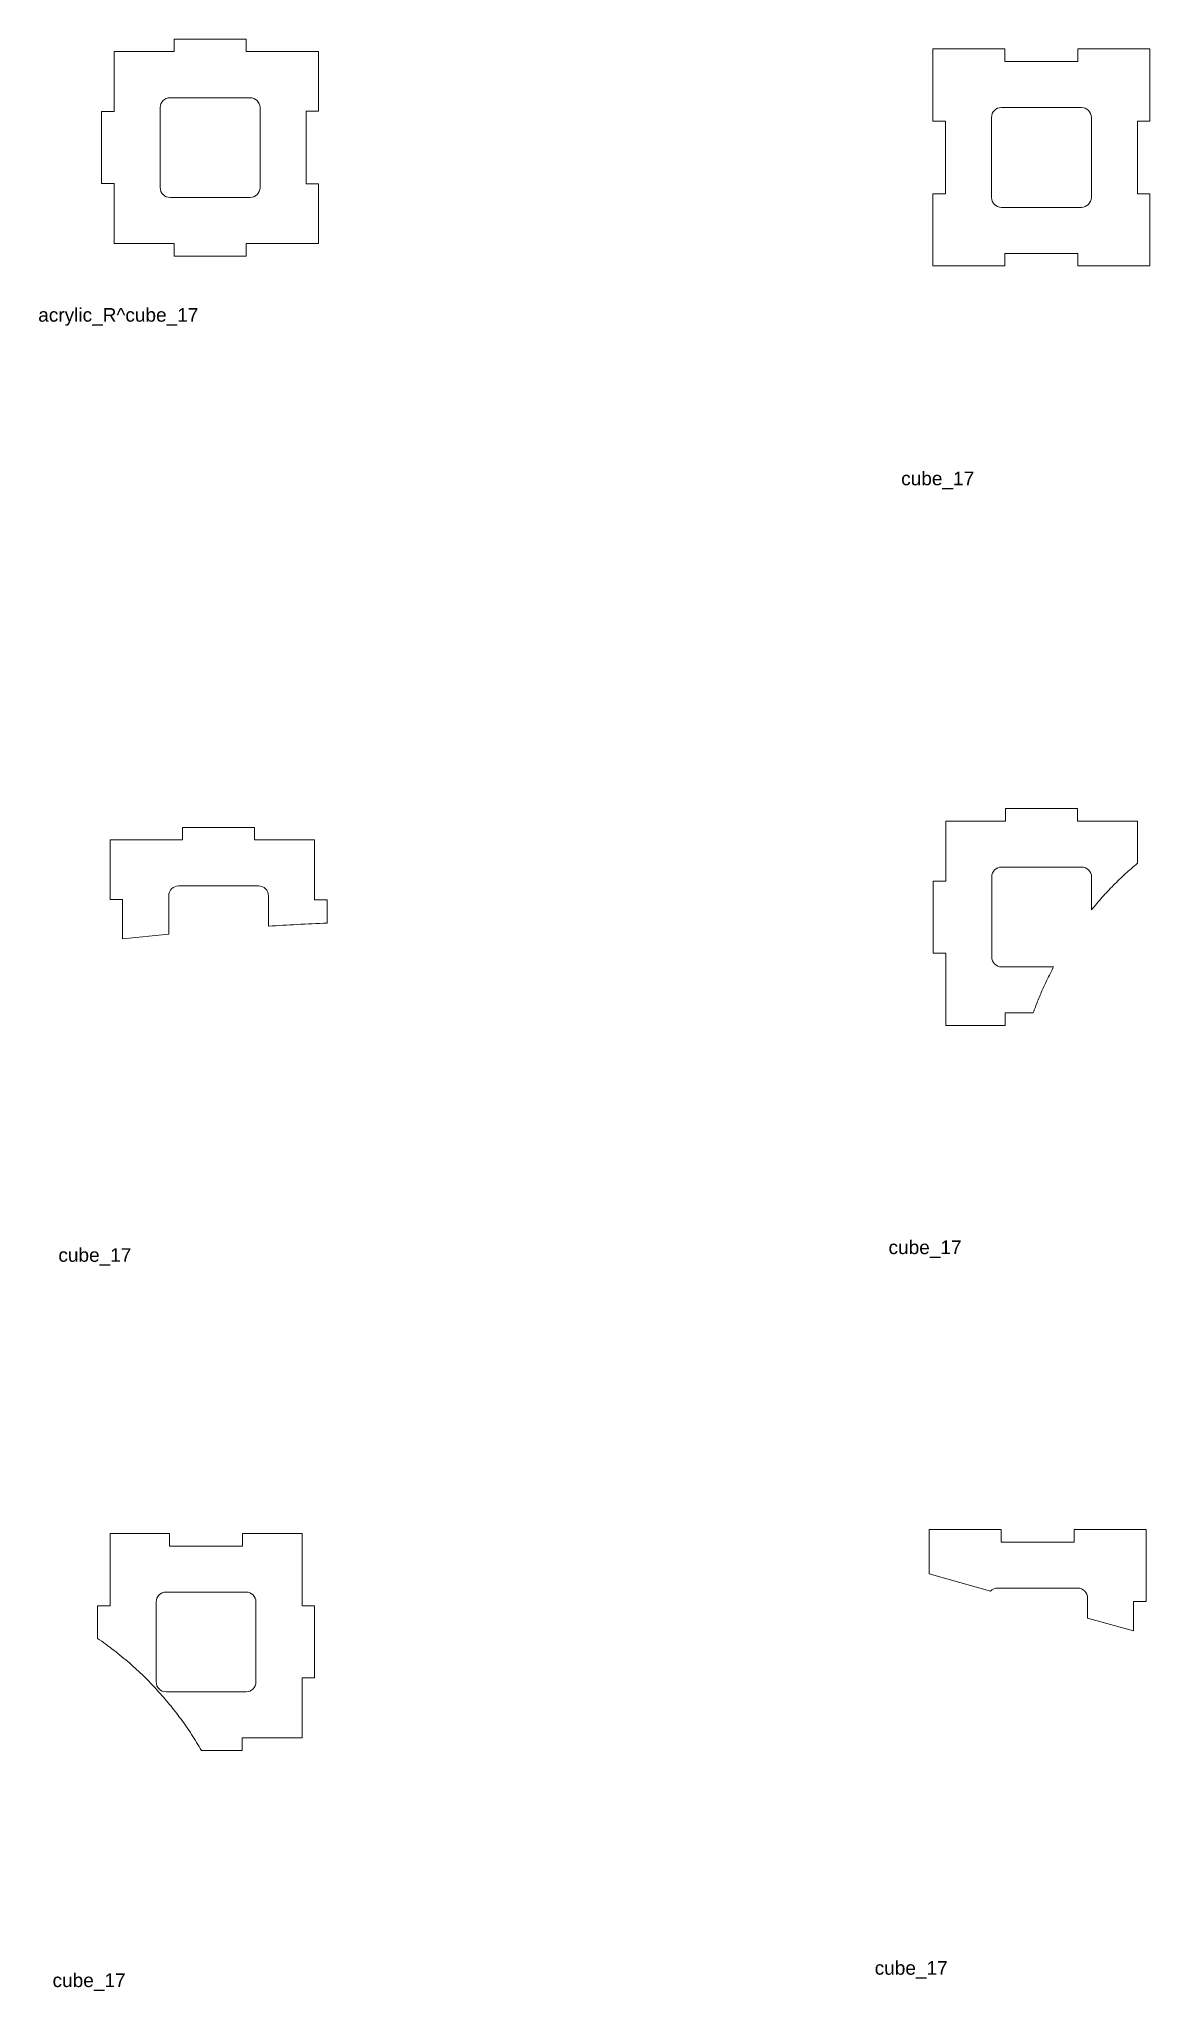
# Model space of a CAD drawing. Header units: inches. Extents: x 3.2 to 14.4, y 1.1 to 20.9.
import ezdxf

# ---------------------------------------------------------------- set-up
doc = ezdxf.new("R2010")
doc.units = ezdxf.units.IN
doc.header["$LTSCALE"] = 0.03937
doc.header["$MEASUREMENT"] = 0

msp = doc.modelspace()

# ---------------------------------------------------------------- linework, layer by layer
at = {"color": 255, "lineweight": 15}
for p, q in [((5.298, 20.85), (4.568, 20.85)), ((4.568, 20.85), (4.568, 20.723)), ((5.298, 20.723), (5.298, 20.85)), ((12.976, 20.75), (12.247, 20.75)), ((12.247, 20.75), (12.247, 20.02)), ((12.976, 20.623), (12.976, 20.75)), ((14.443, 20.75), (13.714, 20.75)), ((13.714, 20.75), (13.714, 20.623)), ((14.443, 20.02), (14.443, 20.75)), ((4.568, 20.723), (3.962, 20.723)), ((3.962, 20.723), (3.962, 20.117)), ((6.031, 20.723), (5.298, 20.723)), ((6.031, 20.121), (6.031, 20.723)), ((13.714, 20.623), (12.976, 20.623)), ((4.428, 20.157), (4.428, 19.347)), ((5.338, 20.257), (4.528, 20.257)), ((5.438, 19.347), (5.438, 20.157)), ((13.75, 20.157), (12.94, 20.157)), ((3.962, 20.117), (3.835, 20.117)), ((3.835, 20.117), (3.835, 19.388)), ((5.904, 19.384), (5.904, 20.121)), ((5.904, 20.121), (6.031, 20.121)), ((12.247, 20.02), (12.374, 20.02)), ((12.374, 20.02), (12.374, 19.283)), ((12.84, 20.057), (12.84, 19.247)), ((13.85, 19.247), (13.85, 20.057)), ((14.316, 19.283), (14.316, 20.02)), ((14.316, 20.02), (14.443, 20.02)), ((3.835, 19.388), (3.962, 19.388)), ((3.962, 19.388), (3.962, 18.781)), ((6.031, 19.384), (5.904, 19.384)), ((6.031, 18.781), (6.031, 19.384)), ((4.528, 19.247), (5.338, 19.247)), ((12.374, 19.283), (12.247, 19.283)), ((12.247, 19.283), (12.247, 18.554)), ((14.443, 19.283), (14.316, 19.283)), ((14.443, 18.554), (14.443, 19.283)), ((12.94, 19.147), (13.75, 19.147)), ((3.962, 18.781), (4.568, 18.781)), ((4.568, 18.781), (4.568, 18.654)), ((5.298, 18.781), (6.031, 18.781)), ((5.298, 18.654), (5.298, 18.781)), ((4.568, 18.654), (5.298, 18.654)), ((12.976, 18.554), (12.976, 18.681)), ((12.976, 18.681), (13.714, 18.681)), ((13.714, 18.681), (13.714, 18.554)), ((12.247, 18.554), (12.976, 18.554)), ((13.714, 18.554), (14.443, 18.554)), ((13.711, 13.062), (12.982, 13.062)), ((12.982, 13.062), (12.982, 12.935)), ((13.711, 12.935), (13.711, 13.062)), ((5.383, 12.871), (4.654, 12.871)), ((4.654, 12.871), (4.654, 12.744)), ((5.383, 12.744), (5.383, 12.871)), ((12.982, 12.935), (12.376, 12.935)), ((12.376, 12.935), (12.376, 12.328)), ((14.318, 12.935), (13.711, 12.935)), ((14.318, 12.509), (14.318, 12.935)), ((3.921, 12.744), (3.921, 12.142)), ((4.654, 12.744), (3.921, 12.744)), ((5.99, 12.744), (5.383, 12.744)), ((5.99, 12.138), (5.99, 12.744)), ((13.752, 12.469), (12.942, 12.469)), ((5.424, 12.278), (4.614, 12.278)), ((12.376, 12.328), (12.249, 12.328)), ((12.249, 12.328), (12.249, 11.599)), ((12.842, 12.369), (12.842, 11.559)), ((13.852, 12.036), (13.852, 12.369)), ((3.921, 12.142), (4.048, 12.142)), ((4.048, 12.142), (4.048, 11.743)), ((4.514, 12.178), (4.514, 11.791)), ((5.524, 11.871), (5.524, 12.178)), ((6.117, 12.138), (5.99, 12.138)), ((6.117, 11.903), (6.117, 12.138)), ((4.514, 11.791), (4.048, 11.743)), ((12.249, 11.599), (12.376, 11.599)), ((12.376, 11.599), (12.376, 10.866)), ((12.942, 11.459), (13.468, 11.459)), ((12.978, 10.866), (12.978, 10.993)), ((12.978, 10.993), (13.261, 10.993)), ((12.376, 10.866), (12.978, 10.866)), ((12.939, 5.764), (12.209, 5.764)), ((12.209, 5.764), (12.209, 5.314)), ((12.939, 5.637), (12.939, 5.764)), ((14.405, 5.764), (13.676, 5.764)), ((13.676, 5.764), (13.676, 5.637)), ((14.405, 5.034), (14.405, 5.764)), ((4.523, 5.724), (3.921, 5.724)), ((3.921, 5.724), (3.921, 4.991)), ((4.523, 5.597), (4.523, 5.724)), ((5.26, 5.597), (4.523, 5.597)), ((5.863, 5.724), (5.26, 5.724)), ((5.26, 5.724), (5.26, 5.597)), ((5.863, 4.991), (5.863, 5.724)), ((13.676, 5.637), (12.939, 5.637)), ((12.829, 5.139), (12.209, 5.314)), ((13.712, 5.171), (12.902, 5.171)), ((3.921, 4.991), (3.794, 4.991)), ((3.794, 4.991), (3.794, 4.662)), ((4.387, 5.031), (4.387, 4.221)), ((5.297, 5.131), (4.487, 5.131)), ((5.397, 4.221), (5.397, 5.031)), ((5.99, 4.991), (5.863, 4.991)), ((5.99, 4.262), (5.99, 4.991)), ((13.812, 4.866), (13.812, 5.071)), ((14.278, 4.738), (14.278, 5.034)), ((14.278, 5.034), (14.405, 5.034)), ((14.278, 4.738), (13.812, 4.866)), ((5.863, 3.655), (5.863, 4.262)), ((5.863, 4.262), (5.99, 4.262)), ((4.487, 4.121), (5.297, 4.121)), ((5.256, 3.528), (5.256, 3.655)), ((5.256, 3.655), (5.863, 3.655)), ((4.846, 3.528), (5.256, 3.528))]:
    msp.add_line(p, q, dxfattribs=at)
for centre, start, end in [((4.528, 20.157), 90, 180), ((5.338, 20.157), 0, 90), ((12.94, 20.057), 90, 180), ((13.75, 20.057), 0, 90), ((4.528, 19.347), 180, 270), ((5.338, 19.347), 270, 0), ((12.94, 19.247), 180, 270), ((13.75, 19.247), 270, 0), ((12.942, 12.369), 90, 180), ((13.752, 12.369), 0, 90), ((4.614, 12.178), 90, 180), ((5.424, 12.178), 0, 90), ((12.942, 11.559), 180, 270), ((12.902, 5.071), 90, 136.8622), ((13.712, 5.071), 0, 90), ((4.487, 5.031), 90, 180), ((5.297, 5.031), 0, 90), ((4.487, 4.221), 180, 270), ((5.297, 4.221), 270, 0)]:
    msp.add_arc(centre, 0.1, start, end, dxfattribs=at)
for points, knots in [([(14.318, 12.509), (14.276, 12.473), (14.192, 12.401), (14.073, 12.285), (13.959, 12.164), (13.887, 12.079), (13.852, 12.036)], [0, 0, 0, 0, 0.248858, 0.497717, 0.748858, 1, 1, 1, 1]), ([(6.117, 11.903), (6.016, 11.898), (5.818, 11.889), (5.621, 11.877), (5.524, 11.871)], [0, 0, 0, 0, 0.508446, 1, 1, 1, 1]), ([(13.468, 11.459), (13.449, 11.421), (13.41, 11.346), (13.356, 11.23), (13.306, 11.112), (13.276, 11.033), (13.261, 10.993)], [0, 0, 0, 0, 0.249384, 0.498769, 0.749384, 1, 1, 1, 1]), ([(4.846, 3.528), (4.813, 3.582), (4.748, 3.69), (4.64, 3.845), (4.523, 3.995), (4.397, 4.141), (4.263, 4.28), (4.143, 4.391), (4.041, 4.477), (3.961, 4.541), (3.878, 4.603), (3.822, 4.643), (3.794, 4.662)], [0, 0, 0, 0, 0.121019, 0.242122, 0.363139, 0.487373, 0.6117, 0.735931, 0.80183, 0.867728, 0.933864, 1, 1, 1, 1])]:
    msp.add_open_spline(points, degree=3, knots=knots, dxfattribs=at)

# ---------------------------------------------------------------- texts
at = {"color": 255, "lineweight": 0, "char_height": 0.1378, "attachment_point": 7, "line_spacing_factor": 0.963855}
for s, insert, width in [('\\fArial;acrylic_R^ cube_17', (3.194, 17.948), 1.73074), ('\\fArial;cube_17', (11.926, 16.294), 0.85582), ('\\fArial;cube_17', (11.798, 8.512), 0.85582), ('\\fArial;cube_17', (3.398, 8.434), 0.85582), ('\\fArial;cube_17', (11.658, 1.218), 0.85582), ('\\fArial;cube_17', (3.339, 1.093), 0.85582)]:
    msp.add_mtext(s, dxfattribs=dict(at, insert=insert, width=width))

doc.saveas('drawing.dxf')
